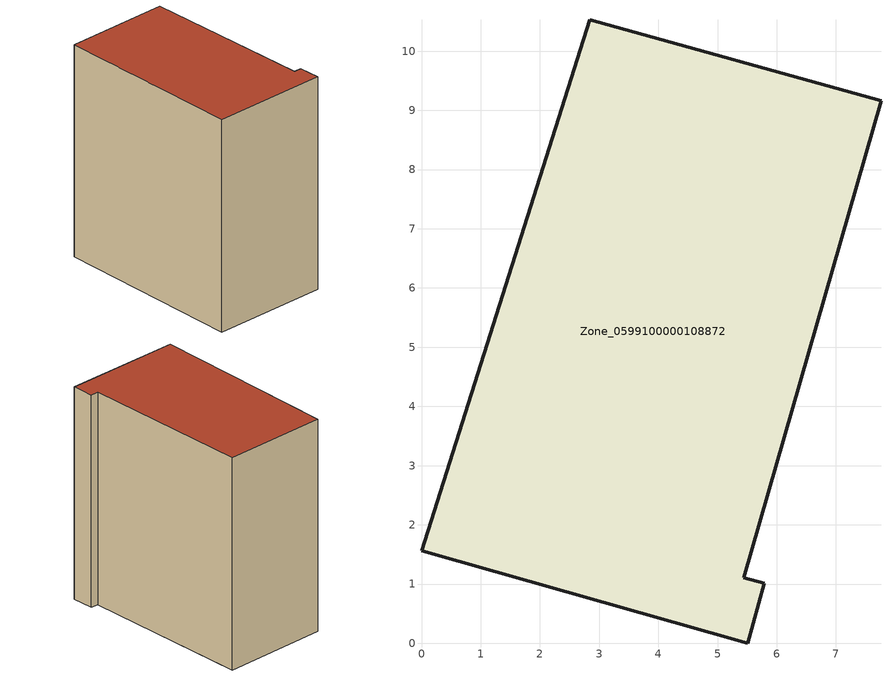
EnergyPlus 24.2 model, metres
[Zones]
Zone_0599100000108872
 floor ground (C_G): 5.51,0 0,1.56 2.84,10.53 7.76,9.16 5.44,1.11 5.79,1.01 z0
 wall outside (C_F): 5.44,1.11 7.76,9.16 2.84,10.53 0,1.56 5.51,0 5.79,1.01 5.44,1.11 z0:10.28
 roof outside (C_R): 0,1.56 5.51,0 5.79,1.01 5.44,1.11 7.76,9.16 2.84,10.53 z10.28
[BUILDING]
Pand.0599100000108872: North Axis=0; Terrain=City; Loads Convergence Tolerance Value=0.04; Temperature Convergence Tolerance Value=0.4; Solar Distribution=FullExterior; Maximum Number of Warmup Days=25; Minimum Number of Warmup Days=1
[Site:Location]
Rotterdam.The.Hague.AP_ZH_NLD Design_Conditions: Latitude=51.96; Longitude=4.45; Time Zone=1; Elevation=-4.5
[SITE:GROUNDTEMPERATURE:BUILDINGSURFACE]
18, 18, 18, 18, 18, 18, 18, 18, 18, 18, 18, 18
[MATERIAL] Thermal Absorptance=0.9; Solar Absorptance=0.7; Visible Absorptance=0.7
Name | Roughness | Thickness | Conductivity | Density | Specific Heat
G.TI.1946 | MediumSmooth | 0.15 | 1 | 540 | 1210
F.TI.1946 | Rough | 0.3 | 0.857143 | 1920 | 840
R.TI.1946 | MediumRough | 0.2 | 0.1 | 1500 | 1000
[CONSTRUCTION]
C_G: G.TI.1946
C_F: F.TI.1946
C_R: R.TI.1946
[ZONE]
Zone_0599100000108872: Type=1; Multiplier=1; Ceiling Height=Autocalculate; Volume=Autocalculate; Floor Area=autocalculate; Part of Total Floor Area=Yes
[ZONEINFILTRATION:DESIGNFLOWRATE]
Infil_Zone_0599100000108872: Zone or ZoneList or Space or SpaceList=Zone_0599100000108872; Schedule=AlwaysOn; Design Flow Rate Calculation Method=Flow/Area; Flow Rate per Floor Area=0.003; Constant Term Coefficient=1; Temperature Term Coefficient=0; Velocity Term Coefficient=0; Velocity Squared Term Coefficient=0
[HVACTEMPLATE:ZONE:IDEALLOADSAIRSYSTEM]
Zone_0599100000108872: Maximum Heating Supply Air Temperature=50; Minimum Cooling Supply Air Temperature=13; Maximum Heating Supply Air Humidity Ratio=0.0156; Minimum Cooling Supply Air Humidity Ratio=0.0077; Heating Limit=NoLimit; Cooling Limit=NoLimit; Dehumidification Control Type=ConstantSensibleHeatRatio; Cooling Sensible Heat Ratio=0.7; Dehumidification Setpoint=60; Humidification Control Type=None; Humidification Setpoint=30; Outdoor Air Method=None; Outdoor Air Flow Rate per Person=0.00944; Outdoor Air Flow Rate per Zone Floor Area=0; Outdoor Air Flow Rate per Zone=0; Demand Controlled Ventilation Type=None; Outdoor Air Economizer Type=NoEconomizer; Heat Recovery Type=None; Sensible Heat Recovery Effectiveness=0.7; Latent Heat Recovery Effectiveness=0.65
[ZONECONTROL:THERMOSTAT]
ThermostatControl_Zone_0599100000108872: Zone or ZoneList=Zone_0599100000108872; Control Type Schedule=DualSetpointControlType; Control 1=Thermostat_Zone_0599100000108872; Temperature Difference Between Cutout And Setpoint=0
[THERMOSTATSETPOINT:DUALSETPOINT]
Thermostat_Zone_0599100000108872: Heating Setpoint Temperature Schedule=HeatingSetpoint_Zone_0599100000108872; Cooling Setpoint Temperature Schedule=CoolingSetpoint_Zone_0599100000108872
[SCHEDULE:COMPACT]
HeatingSetpoint_Zone_0599100000108872: Through: 12/31, For: AllDays, Until: 24:00, 21
CoolingSetpoint_Zone_0599100000108872: Through: 12/31, For: AllDays, Until: 24:00, 24
DualSetpointControlType: Through: 12/31, For: AllDays, Until: 24:00, 4
AlwaysOn: Through: 12/31, For: AllDays, Until: 24:00, 1
